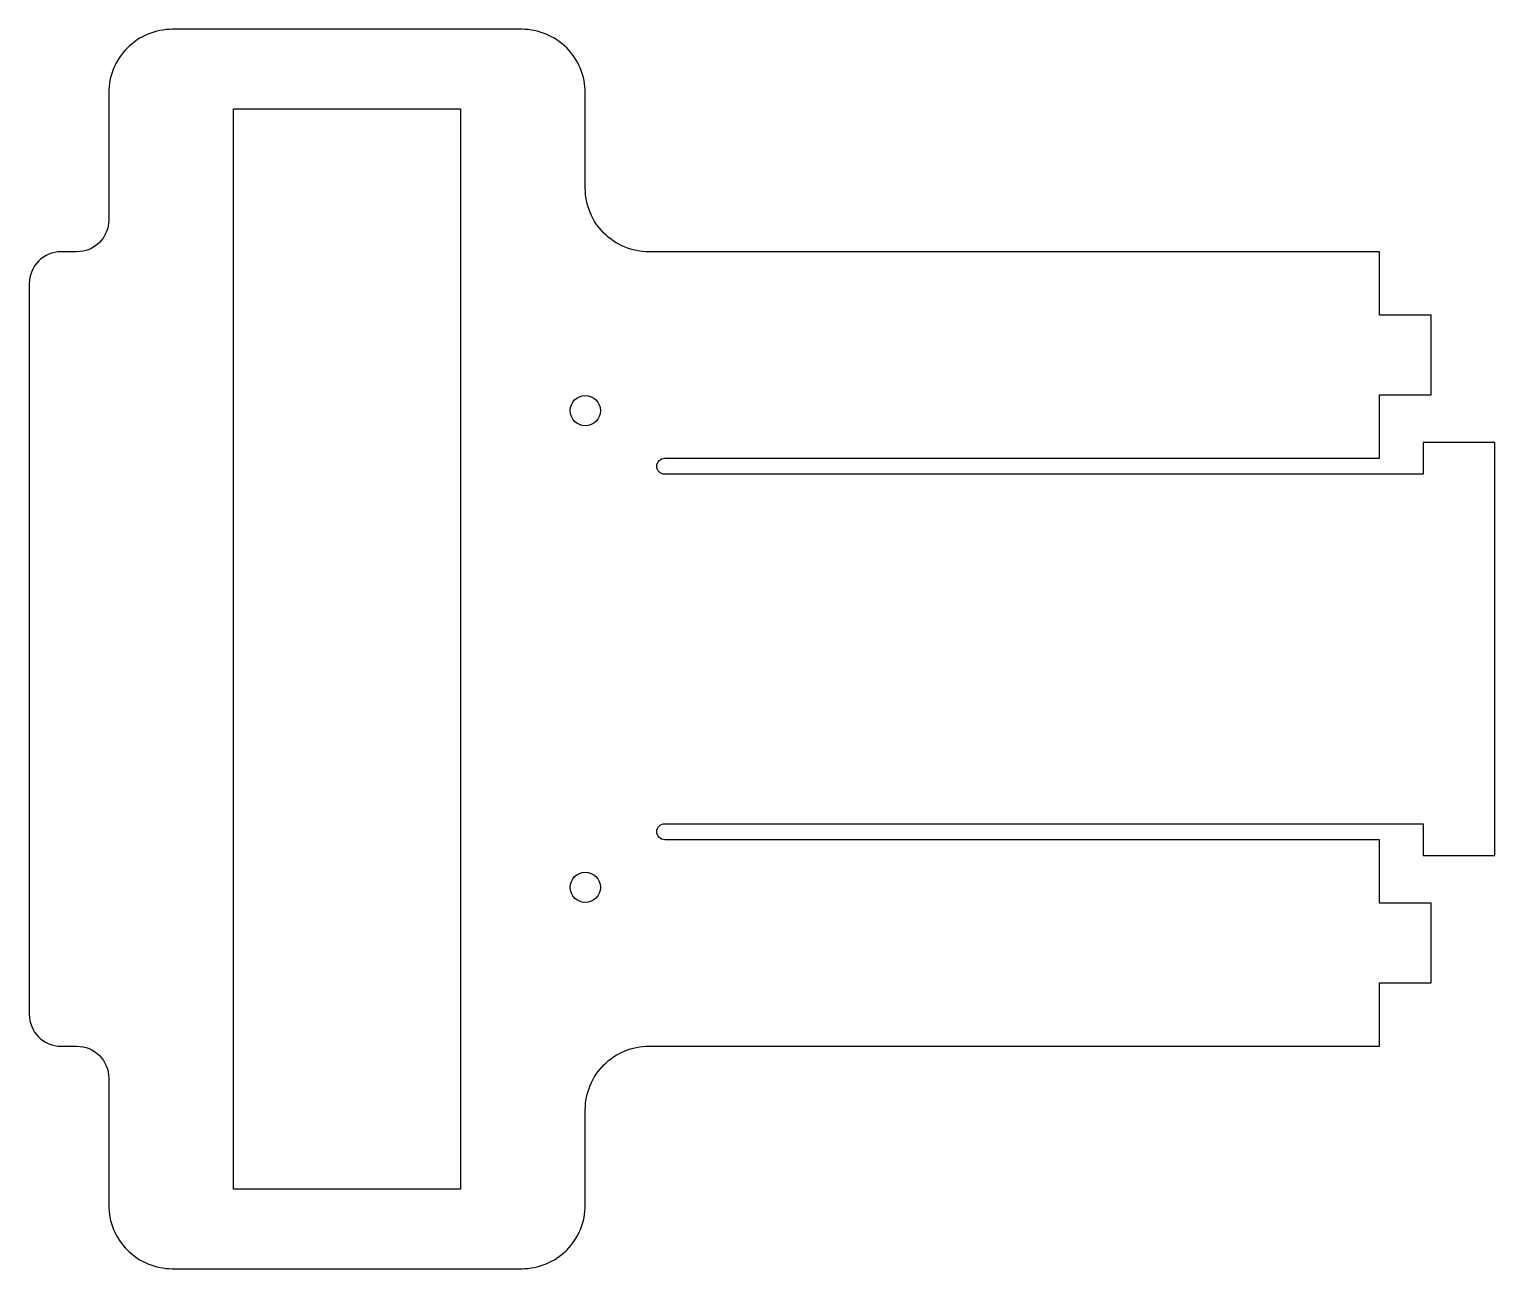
# Model space of a CAD drawing. Header units: millimetres. Extents: x -5 to 87.3, y -39 to 39.
import ezdxf

# ---------------------------------------------------------------- set-up
doc = ezdxf.new("R2010")
doc.units = ezdxf.units.MM
doc.layers.get('0').update_dxf_attribs({"linetype": 'CONTINUOUS'})

msp = doc.modelspace()

# ---------------------------------------------------------------- linework, layer by layer
msp.add_lwpolyline([(4, 39, 0.414214), (0, 35), (0, 27, -0.414214), (-2, 25), (-3, 25, 0.414214), (-5, 23), (-5, -23, 0.414214), (-3, -25), (-2, -25, -0.414214), (0, -27), (0, -35, 0.414214), (4, -39), (26, -39, 0.414214), (30, -35), (30, -29, -0.414214), (34, -25), (80, -25), (80, -21), (83.25, -21), (83.25, -16), (80, -16), (80, -12), (35, -12, -1), (35, -11), (82.75, -11), (82.75, -13), (87.25, -13), (87.25, 13), (82.75, 13), (82.75, 11), (35, 11, -1), (35, 12), (80, 12), (80, 16), (83.25, 16), (83.25, 21), (80, 21), (80, 25), (34, 25, -0.414214), (30, 29), (30, 35, 0.414214), (26, 39)], format="xyb", close=True)
msp.add_lwpolyline([(22.155, -34), (7.845, -34), (7.845, 34), (22.155, 34)], close=True)
for centre in [(30, 15), (30, -15)]:
    msp.add_circle(centre, 0.95)

doc.saveas('drawing.dxf')
